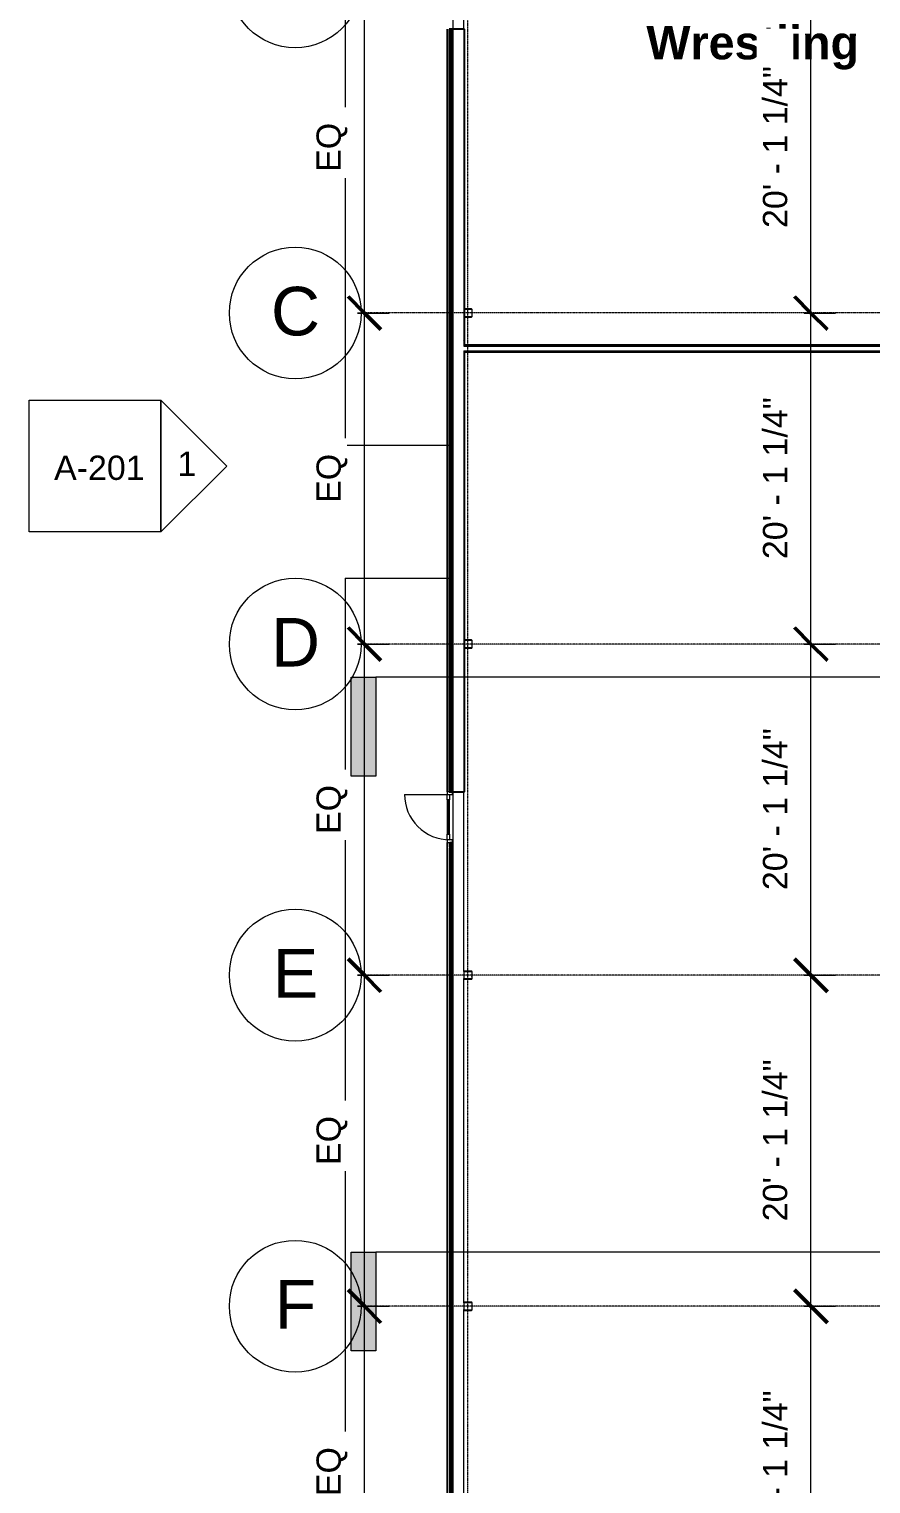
# Model space of a CAD drawing. Header units: inches. Extents: x 21753 to 28474, y -23238 to -20311.
# Drawn here: x 21753 to 22366, y -22238 to -21178 of the extents above; entities that cross this region are included whole.
import ezdxf

# ---------------------------------------------------------------- set-up
doc = ezdxf.new("R2010")
doc.units = ezdxf.units.IN
doc.header["$MEASUREMENT"] = 0
doc.linetypes.add('Grid Line 1_2_', pattern=[0.875, 0.5, -0.125, 0.125, -0.125])
for name, color, linetype, lineweight in [('A-ANNO-DIMS', 211, 'Continuous', 9), ('A-ANNO-DIMS-192', 211, 'Continuous', 9), ('A-DOOR', 31, 'Continuous', 9), ('A-GLAZ-CWMG', 51, 'Continuous', 9), ('A-WALL', 113, 'Continuous', 9), ('A-WALL-PATT', 111, 'Continuous', 25), ('C-BLDG-PADS', 91, 'Continuous', 9), ('C-TOPO', 7, 'Continuous', 9), ('Conc', 7, 'Continuous', 9), ('G-ANNO-SYMB', 111, 'Continuous', 9), ('I-WALL', 2, 'Continuous', 9), ('L-SITE-WALL', 31, 'Continuous', 9), ('M-AREA-IDEN', 171, 'Continuous', 9), ('S-BEAM', 12, 'Continuous', 9), ('S-COLS', 52, 'Continuous', 9), ('S-GRID', 1, 'Continuous', 9), ('S-GRID-IDEN', 1, 'Continuous', 9)]:
    doc.layers.add(name, color=color, linetype=linetype, lineweight=lineweight)
doc.styles.add('Arial', font='arial.ttf', dxfattribs={"height": 35.407186})
doc.styles.add('Arial_1', font='arial.ttf', dxfattribs={"height": 17.703593})
doc.styles.add('Arial_B_1', font='arialbd.ttf', dxfattribs={"height": 24.354149})
doc.dimstyles.new('Linear_-_3_32__Arial', dxfattribs={"dimscale": 12, "dimtxt": 18, "dimasz": 2, "dimexe": 1.5, "dimexo": 1, "dimgap": 1, "dimtad": 1, "dimrnd": 0.25, "dimzin": 1, "dimdsep": 46, "dimlunit": 4, "dimtxsty": 'Arial_1', "dimblk1": 'OBLIQUE', "dimblk2": 'OBLIQUE', "dimsah": 1, "dimcen": 0.09, "dimdle": 1.5, "dimazin": 0, "dimtfac": 1, "dimtdec": 4, "dimtix": 1, "dimtmove": 0, "dimatfit": 3, "dimfxl": 1, "dimtvp": 1, "dimtfill": 1, "dimfrac": 2, "dimtolj": 1, "dimtzin": 0, "dimarcsym": 2})
pattern_1 = [(45, (0, 0), (-19.00703, 19.00703), []), (45, (0, 28.8), (-19.00703, 19.00703), [])]
pattern_2 = [(0, (0, 0), (61.44, 15.36), [2.534, -43.546, 2.534, -43.546, -245.76]), (0, (0, 0), (61.44, 15.36), [-92.16, 2.534, -89.626, 2.534, -43.546, -107.52]), (0, (0, 0), (61.44, 15.36), [-230.4, 2.534, -28.186, 2.534, -74.266]), (120, (23.04, 7.68), (-44.02215, 45.528601), [2.534, -43.546, 2.534, -43.546, -245.76]), (120, (23.04, 7.68), (-44.02215, 45.528601), [-92.16, 2.534, -89.626, 2.534, -43.546, -107.52]), (120, (23.04, 7.68), (-44.02215, 45.528601), [-230.4, 2.534, -28.186, 2.534, -74.266]), (240, (30.72, 38.4), (-17.41785, -60.888601), [2.534, -43.546, 2.534, -43.546, -245.76]), (240, (30.72, 38.4), (-17.41785, -60.888601), [-92.16, 2.534, -89.626, 2.534, -43.546, -107.52]), (240, (30.72, 38.4), (-17.41785, -60.888601), [-230.4, 2.534, -28.186, 2.534, -74.266])]

# ---------------------------------------------------------------- blocks, each defined once
blk = doc.blocks.new('Girt_C - 8_D-948188-First Floor Plan')
at = {"layer": 'S-BEAM'}
for p, q in [((22061.6, -21143.7), (22061.6, -21178.2)), ((22069.6, -21178.2), (22069.6, -21146.3)), ((22061.6, -21733.9), (22061.6, -22336.6)), ((22069.6, -21865), (22069.6, -21733.9)), ((22069.6, -22106.3), (22069.6, -21870.1)), ((22069.6, -22336.6), (22069.6, -22111.3))]:
    blk.add_line(p, q, dxfattribs=at)
blk = doc.blocks.new('Rectangular Mullion - Profile_Polycarbonate_Lower-996124-First Floor Plan')
at = {"layer": 'A-GLAZ-CWMG'}
for p, q in [((22059.2, -21774.8), (22059.3, -21774.8)), ((22059.2, -22298.1), (22059.2, -21774.8)), ((22059.3, -22298.1), (22059.3, -21774.8)), ((22059.4, -21774.8), (22060.9, -21774.8)), ((22060.9, -21774.8), (22061.3, -21774.8)), ((22060.9, -22298.1), (22060.9, -21774.8)), ((22061.3, -22298.1), (22061.3, -21774.8)), ((22059.3, -22298.1), (22059.2, -22298.1)), ((22060.9, -22298.1), (22059.4, -22298.1)), ((22061.3, -22298.1), (22060.9, -22298.1))]:
    blk.add_line(p, q, dxfattribs=at)
blk = doc.blocks.new('Rectangular Mullion - Profile_Polycarbonate_right-791729-First Floor Plan')
at = {"layer": 'A-GLAZ-CWMG', "lineweight": 13}
for p, q in [((0, 0.984875), (-2.834, 0.984875)), ((-2.834, 0.984875), (-2.834, 0.859875)), ((-2.834, 0.859875), (-2.7715, 0.859875)), ((-2.7715, 0.859875), (-2.7715, 0.922375)), ((-2.7715, 0.922375), (-0.0625, 0.922375)), ((-0.0625, 0.922375), (-0.0625, -1.078625)), ((0, -1.141125), (0, 0.984875)), ((-3.372, -0.787125), (-3.622, -0.787125)), ((-3.622, -0.787125), (-3.622, -1.141125)), ((-3.622, -1.141125), (0, -1.141125)), ((-3.5595, -1.078625), (-3.5595, -0.849625)), ((-3.5595, -0.849625), (-3.372, -0.849625)), ((-0.0625, -1.078625), (-3.5595, -1.078625)), ((-3.372, -0.849625), (-3.372, -0.787125))]:
    blk.add_line(p, q, dxfattribs=at)
blk = doc.blocks.new('Door_Single_Storefront - one-995988-First Floor Plan')
at = {"layer": 'A-DOOR'}
for p, q in [((-16.53125, -33.0625), (-16.53125, 0)), ((-16.46875, -0.25), (-12.53125, -0.25)), ((-12.53125, -2), (-16.46875, -2)), ((-12.53125, -0.25), (-12.53125, -2)), ((12.53125, -0.25), (-12.53125, -0.25)), ((-12.53125, -1.5), (-12.53125, -0.75)), ((-12.53125, -0.75), (12.53125, -0.75)), ((12.53125, -1.5), (-12.53125, -1.5)), ((-12.53125, -2), (12.53125, -2)), ((12.53125, -2), (12.53125, -0.25)), ((12.53125, -0.25), (16.53125, -0.25)), ((12.53125, -0.75), (12.53125, -1.5)), ((16.53125, -2), (12.53125, -2))]:
    blk.add_line(p, q, dxfattribs=at)
blk.add_arc((-16.53125, 0), 33.0625, 270, 0, dxfattribs=at)
blk = doc.blocks.new('Rectangular Mullion - Rectangular Mullion 1-995984-First Floor Plan')
at = {"layer": 'A-GLAZ-CWMG', "lineweight": 13}
for p, q in [((-2, 2), (0, 2)), ((-2, -2), (-2, 2)), ((0, 2), (0, -2)), ((0, -2), (-2, -2))]:
    blk.add_line(p, q, dxfattribs=at)
blk = doc.blocks.new('Rectangular Mullion - Rectangular Mullion 1-827475-First Floor Plan')
at = {"layer": 'A-GLAZ-CWMG', "lineweight": 13}
for p, q in [((0, 2), (-2, 2)), ((-2, 2), (-2, -2)), ((0, -2), (0, 2)), ((-2, -2), (0, -2))]:
    blk.add_line(p, q, dxfattribs=at)
blk = doc.blocks.new('Grid - Grid Head - Circle-14747-First Floor Plan')
at = {"layer": 'S-GRID-IDEN'}
blk.add_circle((0, 0), 0.25, dxfattribs=at)
blk = doc.blocks.new('Section - 3_32_ x 3_8_-18514-First Floor Plan')
at = {"layer": 'G-ANNO-SYMB'}
blk.add_hatch(color=256, dxfattribs=at).paths.add_polyline_path([(0, 0.375), (0, 0), (-0.09375, 0), (-0.09375, 0.375)], flags=0)
for p, q in [((0, 0.375), (-0.09375, 0.375)), ((-0.09375, 0.375), (-0.09375, 0)), ((0, 0), (0, 0.375)), ((-0.09375, 0), (0, 0))]:
    blk.add_line(p, q, dxfattribs=at)
blk = doc.blocks.new('Elevation - Detail Number-93309-First Floor Plan')
at = {"layer": 'G-ANNO-SYMB'}
for p, q in [((-0.25, -0.25), (-0.25, 0.25)), ((-0.25, 0.25), (0.25, 0.25)), ((0.25, 0.25), (0.25, -0.25)), ((0.25, -0.25), (-0.25, -0.25))]:
    blk.add_line(p, q, dxfattribs=at)
blk = doc.blocks.new('Elevation - Detail Number-93036-First Floor Plan')
at = {"layer": 'G-ANNO-SYMB'}
for p, q in [((0, 0.25), (-0.25, 0)), ((0.25, 0), (0, 0.25)), ((-0.25, 0), (0.25, 0))]:
    blk.add_line(p, q, dxfattribs=at)
blk = doc.blocks.new('DIMBLOCK22-First Floor Plan')
at = {"layer": 'A-ANNO-DIMS-192', "lineweight": 50}
for p, q in [((22322.6, -22108.8), (22310.6, -22096.8)), ((22322.6, -22108.8), (22334.6, -22120.8)), ((22322.6, -22350.1), (22310.6, -22338.1)), ((22322.6, -22350.1), (22334.6, -22362.1))]:
    blk.add_line(p, q, dxfattribs=at)
at = {"layer": 'A-ANNO-DIMS-192'}
for p, q in [((22317.6, -22108.8), (22340.6, -22108.8)), ((22322.6, -22108.8), (22317.6, -22108.8)), ((22322.6, -22350.1), (22322.6, -22108.8)), ((22317.6, -22350.1), (22340.6, -22350.1)), ((22322.6, -22350.1), (22317.6, -22350.1))]:
    blk.add_line(p, q, dxfattribs=at)
at = {"layer": 'A-ANNO-DIMS-192', "color": 0, "insert": (22287.6, -22288.1), "char_height": 17.704, "width": 140.898, "attachment_point": 1, "rotation": 90, "line_spacing_factor": 0.938532, "style": 'Arial_1', "bg_fill": 3, "box_fill_scale": 1.25, "bg_fill_color": 0, "bg_fill_transparency": 0}
blk.add_mtext('20\' - 1 1/4"', dxfattribs=at)
blk = doc.blocks.new('_Oblique')
at = {"color": 0, "linetype": 'ByBlock', "lineweight": -2}
blk.add_line((-0.5, -0.5), (0.5, 0.5), dxfattribs=at)
blk = doc.blocks.new('DIMBLOCK23-First Floor Plan')
at = {"layer": 'A-ANNO-DIMS-192', "lineweight": 50}
for p, q in [((22322.6, -21867.6), (22310.6, -21855.6)), ((22322.6, -21867.6), (22334.6, -21879.6)), ((22322.6, -22108.8), (22310.6, -22096.8)), ((22322.6, -22108.8), (22334.6, -22120.8))]:
    blk.add_line(p, q, dxfattribs=at)
at = {"layer": 'A-ANNO-DIMS-192'}
for p, q in [((22317.6, -21867.6), (22340.6, -21867.6)), ((22322.6, -21867.6), (22317.6, -21867.6)), ((22322.6, -22108.8), (22322.6, -21867.6)), ((22317.6, -22108.8), (22340.6, -22108.8)), ((22322.6, -22108.8), (22317.6, -22108.8))]:
    blk.add_line(p, q, dxfattribs=at)
at = {"layer": 'A-ANNO-DIMS-192', "color": 0, "insert": (22287.6, -22046.9), "char_height": 17.704, "width": 140.898, "attachment_point": 1, "rotation": 90, "line_spacing_factor": 0.938532, "style": 'Arial_1', "bg_fill": 3, "box_fill_scale": 1.25, "bg_fill_color": 0, "bg_fill_transparency": 0}
blk.add_mtext('20\' - 1 1/4"', dxfattribs=at)
blk = doc.blocks.new('DIMBLOCK24-First Floor Plan')
at = {"layer": 'A-ANNO-DIMS-192', "lineweight": 50}
for p, q in [((22322.6, -21626.3), (22310.6, -21614.3)), ((22322.6, -21626.3), (22334.6, -21638.3)), ((22322.6, -21867.6), (22310.6, -21855.6)), ((22322.6, -21867.6), (22334.6, -21879.6))]:
    blk.add_line(p, q, dxfattribs=at)
at = {"layer": 'A-ANNO-DIMS-192'}
for p, q in [((22317.6, -21626.3), (22340.6, -21626.3)), ((22322.6, -21626.3), (22317.6, -21626.3)), ((22322.6, -21867.6), (22322.6, -21626.3)), ((22317.6, -21867.6), (22340.6, -21867.6)), ((22322.6, -21867.6), (22317.6, -21867.6))]:
    blk.add_line(p, q, dxfattribs=at)
at = {"layer": 'A-ANNO-DIMS-192', "color": 0, "insert": (22287.6, -21805.6), "char_height": 17.704, "width": 140.898, "attachment_point": 1, "rotation": 90, "line_spacing_factor": 0.938532, "style": 'Arial_1', "bg_fill": 3, "box_fill_scale": 1.25, "bg_fill_color": 0, "bg_fill_transparency": 0}
blk.add_mtext('20\' - 1 1/4"', dxfattribs=at)
blk = doc.blocks.new('DIMBLOCK25-First Floor Plan')
at = {"layer": 'A-ANNO-DIMS-192', "lineweight": 50}
for p, q in [((22322.6, -21385.1), (22310.6, -21373.1)), ((22322.6, -21385.1), (22334.6, -21397.1)), ((22322.6, -21626.3), (22310.6, -21614.3)), ((22322.6, -21626.3), (22334.6, -21638.3))]:
    blk.add_line(p, q, dxfattribs=at)
at = {"layer": 'A-ANNO-DIMS-192'}
for p, q in [((22317.6, -21385.1), (22340.6, -21385.1)), ((22322.6, -21385.1), (22317.6, -21385.1)), ((22322.6, -21626.3), (22322.6, -21385.1)), ((22317.6, -21626.3), (22340.6, -21626.3)), ((22322.6, -21626.3), (22317.6, -21626.3))]:
    blk.add_line(p, q, dxfattribs=at)
at = {"layer": 'A-ANNO-DIMS-192', "color": 0, "insert": (22287.6, -21564.4), "char_height": 17.704, "width": 140.898, "attachment_point": 1, "rotation": 90, "line_spacing_factor": 0.938532, "style": 'Arial_1', "bg_fill": 3, "box_fill_scale": 1.25, "bg_fill_color": 0, "bg_fill_transparency": 0}
blk.add_mtext('20\' - 1 1/4"', dxfattribs=at)
blk = doc.blocks.new('DIMBLOCK26-First Floor Plan')
at = {"layer": 'A-ANNO-DIMS-192', "lineweight": 50}
for p, q in [((22322.6, -21143.8), (22310.6, -21131.8)), ((22322.6, -21143.8), (22334.6, -21155.8)), ((22322.6, -21385.1), (22310.6, -21373.1)), ((22322.6, -21385.1), (22334.6, -21397.1))]:
    blk.add_line(p, q, dxfattribs=at)
at = {"layer": 'A-ANNO-DIMS-192'}
for p, q in [((22317.6, -21143.8), (22340.6, -21143.8)), ((22322.6, -21143.8), (22317.6, -21143.8)), ((22322.6, -21385.1), (22322.6, -21143.8)), ((22317.6, -21385.1), (22340.6, -21385.1)), ((22322.6, -21385.1), (22317.6, -21385.1))]:
    blk.add_line(p, q, dxfattribs=at)
at = {"layer": 'A-ANNO-DIMS-192', "color": 0, "insert": (22287.6, -21323.1), "char_height": 17.704, "width": 140.898, "attachment_point": 1, "rotation": 90, "line_spacing_factor": 0.938532, "style": 'Arial_1', "bg_fill": 3, "box_fill_scale": 1.25, "bg_fill_color": 0, "bg_fill_transparency": 0}
blk.add_mtext('20\' - 1 1/4"', dxfattribs=at)
blk = doc.blocks.new('DIMBLOCK29-First Floor Plan')
at = {"layer": 'A-ANNO-DIMS-192', "lineweight": 50}
for p, q in [((21997.3, -22108.8), (21985.3, -22096.8)), ((21997.3, -22108.8), (22009.3, -22120.8)), ((21997.3, -22350.1), (21985.3, -22338.1)), ((21997.3, -22350.1), (22009.3, -22362.1))]:
    blk.add_line(p, q, dxfattribs=at)
at = {"layer": 'A-ANNO-DIMS-192'}
for p, q in [((21992.3, -22108.8), (22015.3, -22108.8)), ((21997.3, -22108.8), (21992.3, -22108.8)), ((21997.3, -22368.1), (21997.3, -22108.8)), ((21992.3, -22350.1), (22015.3, -22350.1)), ((21997.3, -22350.1), (21992.3, -22350.1))]:
    blk.add_line(p, q, dxfattribs=at)
at = {"layer": 'A-ANNO-DIMS-192', "color": 0, "insert": (21962.3, -22247.2), "char_height": 17.7, "width": 42.535, "attachment_point": 1, "rotation": 90, "line_spacing_factor": 0.938532, "style": 'Arial_1', "bg_fill": 3, "box_fill_scale": 1.25, "bg_fill_color": 0, "bg_fill_transparency": 0}
blk.add_mtext('EQ', dxfattribs=at)
blk = doc.blocks.new('DIMBLOCK30-First Floor Plan')
at = {"layer": 'A-ANNO-DIMS-192', "lineweight": 50}
for p, q in [((21997.3, -21867.6), (21985.3, -21855.6)), ((21997.3, -21867.6), (22009.3, -21879.6)), ((21997.3, -22108.8), (21985.3, -22096.8)), ((21997.3, -22108.8), (22009.3, -22120.8))]:
    blk.add_line(p, q, dxfattribs=at)
at = {"layer": 'A-ANNO-DIMS-192'}
for p, q in [((21992.3, -21867.6), (22015.3, -21867.6)), ((21997.3, -21867.6), (21992.3, -21867.6)), ((21997.3, -22108.8), (21997.3, -21867.6)), ((21992.3, -22108.8), (22015.3, -22108.8)), ((21997.3, -22108.8), (21992.3, -22108.8))]:
    blk.add_line(p, q, dxfattribs=at)
at = {"layer": 'A-ANNO-DIMS-192', "color": 0, "insert": (21962.3, -22005.9), "char_height": 17.7, "width": 42.535, "attachment_point": 1, "rotation": 90, "line_spacing_factor": 0.938532, "style": 'Arial_1', "bg_fill": 3, "box_fill_scale": 1.25, "bg_fill_color": 0, "bg_fill_transparency": 0}
blk.add_mtext('EQ', dxfattribs=at)
blk = doc.blocks.new('DIMBLOCK31-First Floor Plan')
at = {"layer": 'A-ANNO-DIMS-192', "lineweight": 50}
for p, q in [((21997.3, -21626.3), (21985.3, -21614.3)), ((21997.3, -21626.3), (22009.3, -21638.3)), ((21997.3, -21867.6), (21985.3, -21855.6)), ((21997.3, -21867.6), (22009.3, -21879.6))]:
    blk.add_line(p, q, dxfattribs=at)
at = {"layer": 'A-ANNO-DIMS-192'}
for p, q in [((21992.3, -21626.3), (22015.3, -21626.3)), ((21997.3, -21626.3), (21992.3, -21626.3)), ((21997.3, -21867.6), (21997.3, -21626.3)), ((21992.3, -21867.6), (22015.3, -21867.6)), ((21997.3, -21867.6), (21992.3, -21867.6))]:
    blk.add_line(p, q, dxfattribs=at)
at = {"layer": 'A-ANNO-DIMS-192', "color": 0, "insert": (21962.3, -21764.7), "char_height": 17.7, "width": 42.535, "attachment_point": 1, "rotation": 90, "line_spacing_factor": 0.938532, "style": 'Arial_1', "bg_fill": 3, "box_fill_scale": 1.25, "bg_fill_color": 0, "bg_fill_transparency": 0}
blk.add_mtext('EQ', dxfattribs=at)
blk = doc.blocks.new('DIMBLOCK32-First Floor Plan')
at = {"layer": 'A-ANNO-DIMS-192', "lineweight": 50}
for p, q in [((21997.3, -21385.1), (21985.3, -21373.1)), ((21997.3, -21385.1), (22009.3, -21397.1)), ((21997.3, -21626.3), (21985.3, -21614.3)), ((21997.3, -21626.3), (22009.3, -21638.3))]:
    blk.add_line(p, q, dxfattribs=at)
at = {"layer": 'A-ANNO-DIMS-192'}
for p, q in [((21992.3, -21385.1), (22015.3, -21385.1)), ((21997.3, -21385.1), (21992.3, -21385.1)), ((21997.3, -21626.3), (21997.3, -21385.1)), ((21992.3, -21626.3), (22015.3, -21626.3)), ((21997.3, -21626.3), (21992.3, -21626.3))]:
    blk.add_line(p, q, dxfattribs=at)
at = {"layer": 'A-ANNO-DIMS-192', "color": 0, "insert": (21962.3, -21523.4), "char_height": 17.7, "width": 42.535, "attachment_point": 1, "rotation": 90, "line_spacing_factor": 0.938532, "style": 'Arial_1', "bg_fill": 3, "box_fill_scale": 1.25, "bg_fill_color": 0, "bg_fill_transparency": 0}
blk.add_mtext('EQ', dxfattribs=at)
blk = doc.blocks.new('DIMBLOCK33-First Floor Plan')
at = {"layer": 'A-ANNO-DIMS-192', "lineweight": 50}
for p, q in [((21997.3, -21143.8), (21985.3, -21131.8)), ((21997.3, -21143.8), (22009.3, -21155.8)), ((21997.3, -21385.1), (21985.3, -21373.1)), ((21997.3, -21385.1), (22009.3, -21397.1))]:
    blk.add_line(p, q, dxfattribs=at)
at = {"layer": 'A-ANNO-DIMS-192'}
for p, q in [((21992.3, -21143.8), (22015.3, -21143.8)), ((21997.3, -21143.8), (21992.3, -21143.8)), ((21997.3, -21385.1), (21997.3, -21143.8)), ((21992.3, -21385.1), (22015.3, -21385.1)), ((21997.3, -21385.1), (21992.3, -21385.1))]:
    blk.add_line(p, q, dxfattribs=at)
at = {"layer": 'A-ANNO-DIMS-192', "color": 0, "insert": (21962.3, -21282.2), "char_height": 17.7, "width": 42.535, "attachment_point": 1, "rotation": 90, "line_spacing_factor": 0.938532, "style": 'Arial_1', "bg_fill": 3, "box_fill_scale": 1.25, "bg_fill_color": 0, "bg_fill_transparency": 0}
blk.add_mtext('EQ', dxfattribs=at)

msp = doc.modelspace()

# ---------------------------------------------------------------- hatches: boundary and pattern name
at = {"layer": 'A-WALL-PATT', "lineweight": 9}
h = msp.add_hatch(dxfattribs=at)
h.set_pattern_fill('FP_10', color=256, style=0, pattern_type=2)
h.set_pattern_definition([(0, (0, 0), (0, 24), []), (90, (0, 0), (-24, 1e-15), [])])
h.paths.add_polyline_path([(22060.14, -21733.865), (22060.89, -21733.865), (22060.89, -21178.178), (22060.14, -21178.178), (22060.14, -21639.565)], flags=0)
h = msp.add_hatch(dxfattribs=at)
h.set_pattern_fill('FP_8', color=256, style=0, pattern_type=2)
h.set_pattern_definition(pattern_2)
h.paths.add_polyline_path([(22069.64, -21733.865), (22070.265, -21733.865), (22070.265, -21413.24), (22069.64, -21413.24), (22069.64, -21639.565)], flags=0)
h.paths.add_polyline_path([(22069.64, -21408.49), (22070.265, -21408.49), (22070.265, -21178.178), (22069.64, -21178.178), (22069.64, -21407.163)], flags=0)
h = msp.add_hatch(dxfattribs=at)
h.set_pattern_fill('FP_8', color=256, style=0, pattern_type=2)
h.set_pattern_definition(pattern_2)
h.paths.add_polyline_path([(22601.525, -21409.115), (22781.525, -21409.115), (22781.525, -21408.49), (22601.525, -21408.49)], flags=0)
h.paths.add_polyline_path([(22598.025, -21409.115), (22598.025, -21408.49), (22069.64, -21408.49), (22069.64, -21409.115), (22493.347, -21409.115)], flags=0)
h = msp.add_hatch(dxfattribs=at)
h.set_pattern_fill('FP_8', color=256, style=0, pattern_type=2)
h.set_pattern_definition(pattern_2)
h.paths.add_polyline_path([(22781.525, -21413.24), (22781.525, -21412.615), (22069.64, -21412.615), (22069.64, -21413.24), (22780.525, -21413.24)], flags=0)
at = {"layer": 'S-COLS'}
h = msp.add_hatch(dxfattribs=at)
h.set_pattern_fill('FP_1', color=256, style=0, pattern_type=2)
h.set_pattern_definition(pattern_1)
h.paths.add_polyline_path([(22070.106, -21388.053), (22075.174, -21388.053), (22075.504, -21387.916), (22075.64, -21387.587), (22075.64, -21382.519), (22075.504, -21382.189), (22075.174, -21382.053), (22070.106, -21382.053), (22069.777, -21382.189), (22069.64, -21382.519), (22069.727, -21387.796), (22069.777, -21387.916)], flags=0)
h.paths.add_polyline_path([(22070.106, -21387.82), (22069.941, -21387.752), (22069.873, -21387.587), (22069.941, -21382.354), (22070.106, -21382.286), (22075.339, -21382.354), (22075.407, -21382.519), (22075.339, -21387.752), (22075.174, -21387.82)], flags=0)
h = msp.add_hatch(dxfattribs=at)
h.set_pattern_fill('FP_1', color=256, style=0, pattern_type=2)
h.set_pattern_definition(pattern_1)
h.paths.add_polyline_path([(22075.174, -21870.553), (22075.504, -21870.416), (22075.64, -21870.087), (22075.64, -21865.019), (22075.504, -21864.689), (22075.174, -21864.553), (22070.106, -21864.553), (22069.777, -21864.689), (22069.64, -21865.019), (22069.64, -21870.087), (22069.777, -21870.416), (22070.106, -21870.553)], flags=0)
h.paths.add_polyline_path([(22070.106, -21870.32), (22069.941, -21870.252), (22069.873, -21870.087), (22069.941, -21864.854), (22070.106, -21864.786), (22075.339, -21864.854), (22075.407, -21865.019), (22075.339, -21870.252), (22075.174, -21870.32)], flags=0)
h = msp.add_hatch(dxfattribs=at)
h.set_pattern_fill('FP_1', color=256, style=0, pattern_type=2)
h.set_pattern_definition(pattern_1)
h.paths.add_polyline_path([(22075.174, -22111.803), (22075.504, -22111.666), (22075.64, -22111.337), (22075.64, -22106.269), (22075.504, -22105.939), (22075.174, -22105.803), (22070.106, -22105.803), (22069.777, -22105.939), (22069.64, -22106.269), (22069.64, -22111.337), (22069.777, -22111.666), (22070.106, -22111.803)], flags=0)
h.paths.add_polyline_path([(22070.106, -22111.57), (22069.941, -22111.502), (22069.873, -22111.337), (22069.941, -22106.104), (22070.106, -22106.036), (22075.339, -22106.104), (22075.407, -22106.269), (22075.339, -22111.502), (22075.174, -22111.57)], flags=0)

# ---------------------------------------------------------------- linework, layer by layer
at = {"layer": 'A-WALL'}
for p, q in [((22059.265, -21178.178), (22059.265, -21733.865)), ((22060.14, -21178.178), (22060.14, -21733.865)), ((22060.89, -21178.178), (22060.89, -21733.865)), ((22061.64, -21178.178), (22061.64, -21733.865)), ((22069.64, -21178.178), (22069.64, -21409.115)), ((22069.64, -21408.49), (22070.265, -21408.49)), ((22069.64, -21409.115), (22598.025, -21409.115)), ((22069.64, -21412.615), (22781.525, -21412.615)), ((22069.64, -21412.615), (22069.64, -21733.865)), ((22069.64, -21413.24), (22070.265, -21413.24))]:
    msp.add_line(p, q, dxfattribs=at)
at = {"layer": 'A-WALL', "lineweight": 25}
for p, q in [((22059.353, -21771.24), (22059.353, -22301.615)), ((22060.928, -21771.24), (22059.353, -21771.24)), ((22060.928, -22301.615), (22060.928, -21771.24))]:
    msp.add_line(p, q, dxfattribs=at)
at = {"layer": 'C-BLDG-PADS'}
for p, q in [((22057.64, -21178.178), (22057.64, -21733.928)), ((22057.64, -21770.928), (22057.64, -22301.928))]:
    msp.add_line(p, q, dxfattribs=at)
at = {"layer": 'C-TOPO'}
for p, q in [((22057.641, -21733.928), (22057.641, -21178.178)), ((22057.641, -22301.928), (22057.641, -21770.928))]:
    msp.add_line(p, q, dxfattribs=at)
at = {"layer": 'Conc'}
for p, q in [((21983.235, -20555.02), (21983.235, -21481.428)), ((21983.235, -21481.428), (22059.015, -21481.428)), ((21983.235, -21578.178), (22059.015, -21578.178)), ((21983.235, -21578.178), (21983.235, -22301.678))]:
    msp.add_line(p, q, dxfattribs=at)
at = {"layer": 'G-ANNO-SYMB'}
for p, q in [((26316.226, -21650.523), (22005.487, -21650.523)), ((26316.226, -22069.388), (22005.487, -22069.388))]:
    msp.add_line(p, q, dxfattribs=at)
at = {"layer": 'I-WALL', "lineweight": 25}
for p, q in [((22597.4, -21408.49), (22070.265, -21408.49)), ((22070.265, -21413.24), (22779.025, -21413.24))]:
    msp.add_line(p, q, dxfattribs=at)
at = {"layer": 'L-SITE-WALL', "lineweight": 25}
for p, q in [((22070.265, -21178.178), (22059.015, -21178.178)), ((22059.015, -21178.178), (22059.015, -21733.865)), ((22070.265, -21408.49), (22070.265, -21178.178)), ((22070.265, -21733.865), (22070.265, -21413.24)), ((22059.015, -21733.865), (22070.265, -21733.865))]:
    msp.add_line(p, q, dxfattribs=at)
at = {"layer": 'S-COLS', "lineweight": 15}
for p, q in [((22075.174, -21382.053), (22070.106, -21382.053)), ((22069.64, -21382.519), (22069.64, -21387.587)), ((22069.873, -21387.587), (22069.873, -21382.519)), ((22070.106, -21382.286), (22075.174, -21382.286)), ((22075.174, -21387.82), (22070.106, -21387.82)), ((22070.106, -21388.053), (22075.174, -21388.053)), ((22075.407, -21382.519), (22075.407, -21387.587)), ((22075.64, -21387.587), (22075.64, -21382.519)), ((22069.64, -21623.769), (22069.64, -21628.837)), ((22069.873, -21628.837), (22069.873, -21623.769)), ((22075.174, -21623.303), (22070.106, -21623.303)), ((22070.106, -21623.536), (22075.174, -21623.536)), ((22075.407, -21623.769), (22075.407, -21628.837)), ((22075.64, -21628.837), (22075.64, -21623.769)), ((22075.174, -21629.07), (22070.106, -21629.07)), ((22070.106, -21629.303), (22075.174, -21629.303)), ((22069.64, -21865.019), (22069.64, -21870.087)), ((22069.873, -21870.087), (22069.873, -21865.019)), ((22075.174, -21864.553), (22070.106, -21864.553)), ((22070.106, -21864.786), (22075.174, -21864.786)), ((22075.407, -21865.019), (22075.407, -21870.087)), ((22075.64, -21870.087), (22075.64, -21865.019)), ((22075.174, -21870.32), (22070.106, -21870.32)), ((22070.106, -21870.553), (22075.174, -21870.553)), ((22069.64, -22106.269), (22069.64, -22111.337)), ((22069.873, -22111.337), (22069.873, -22106.269)), ((22075.174, -22105.803), (22070.106, -22105.803)), ((22070.106, -22106.036), (22075.174, -22106.036)), ((22075.174, -22111.57), (22070.106, -22111.57)), ((22070.106, -22111.803), (22075.174, -22111.803)), ((22075.407, -22106.269), (22075.407, -22111.337)), ((22075.64, -22111.337), (22075.64, -22106.269))]:
    msp.add_line(p, q, dxfattribs=at)
for centre, radius, start, end in [((22070.106, -21382.519), 0.466, 90, 180), ((22075.174, -21382.519), 0.466, 0, 90), ((22070.106, -21387.587), 0.466, 180, 270), ((22070.106, -21382.519), 0.233, 90, 180), ((22070.106, -21387.587), 0.233, 180, 270), ((22075.174, -21382.519), 0.233, 0, 90), ((22075.174, -21387.587), 0.466, 270, 0), ((22075.174, -21387.587), 0.233, 270, 0), ((22070.106, -21623.769), 0.466, 90, 180), ((22070.106, -21623.769), 0.233, 90, 180), ((22075.174, -21623.769), 0.466, 0, 90), ((22075.174, -21623.769), 0.233, 0, 90), ((22070.106, -21628.837), 0.466, 180, 270), ((22070.106, -21628.837), 0.233, 180, 270), ((22075.174, -21628.837), 0.466, 270, 0), ((22075.174, -21628.837), 0.233, 270, 0), ((22070.106, -21865.019), 0.466, 90, 180), ((22070.106, -21865.019), 0.233, 90, 180), ((22075.174, -21865.019), 0.466, 0, 90), ((22075.174, -21865.019), 0.233, 0, 90), ((22070.106, -21870.087), 0.466, 180, 270), ((22070.106, -21870.087), 0.233, 180, 270), ((22075.174, -21870.087), 0.466, 270, 0), ((22075.174, -21870.087), 0.233, 270, 0), ((22070.106, -22106.269), 0.466, 90, 180), ((22070.106, -22111.337), 0.466, 180, 270), ((22070.106, -22106.269), 0.233, 90, 180), ((22070.106, -22111.337), 0.233, 180, 270), ((22075.174, -22106.269), 0.466, 0, 90), ((22075.174, -22106.269), 0.233, 0, 90), ((22075.174, -22111.337), 0.466, 270, 0), ((22075.174, -22111.337), 0.233, 270, 0)]:
    msp.add_arc(centre, radius, start, end, dxfattribs=at)
at = {"layer": 'S-GRID', "linetype": 'Grid Line 1_2_'}
for p, q in [((22072.64, -23081.576), (22072.64, -20779.921)), ((26376.857, -21385.053), (21994.798, -21385.053)), ((26376.857, -21626.303), (21994.798, -21626.303)), ((26376.857, -21867.553), (21994.798, -21867.553)), ((26376.857, -22108.803), (21994.798, -22108.803))]:
    msp.add_line(p, q, dxfattribs=at)

# ---------------------------------------------------------------- block references
at = {"layer": 'A-DOOR', "rotation": 269.9999999999621}
msp.add_blockref('Door_Single_Storefront - one-995988-First Floor Plan', (22059.515, -21752.397), dxfattribs=at)
at = {"layer": 'A-GLAZ-CWMG', "extrusion": (0, 0, -1), "rotation": 90.00000000003787}
msp.add_blockref('Rectangular Mullion - Rectangular Mullion 1-995984-First Floor Plan', (-22059.515, -21733.928), dxfattribs=at)
at = {"layer": 'A-GLAZ-CWMG'}
for name, p, rotation in [('Rectangular Mullion - Rectangular Mullion 1-827475-First Floor Plan', (22059.515, -21770.928), 269.9999999999621), ('Rectangular Mullion - Profile_Polycarbonate_right-791729-First Floor Plan', (22060.14, -21771.178), 89.999999999992)]:
    msp.add_blockref(name, p, dxfattribs=dict(at, rotation=rotation))
msp.add_blockref('Rectangular Mullion - Profile_Polycarbonate_Lower-996124-First Floor Plan', (0, 0), dxfattribs=at)
at = {"layer": 'G-ANNO-SYMB', "xscale": 191.9999999999999, "yscale": 191.9999999999999, "zscale": 191.9999999999999}
msp.add_blockref('Elevation - Detail Number-93309-First Floor Plan', (21800.867, -21496.601), dxfattribs=at)
at = {"layer": 'G-ANNO-SYMB', "extrusion": (0, 0, -1), "xscale": 191.9999999999999, "yscale": 191.9999999999999, "zscale": 191.9999999999999, "rotation": 180}
for p in [(-22005.487, -21650.523), (-22005.487, -22069.388)]:
    msp.add_blockref('Section - 3_32_ x 3_8_-18514-First Floor Plan', p, dxfattribs=at)
at = {"layer": 'S-BEAM'}
msp.add_blockref('Girt_C - 8_D-948188-First Floor Plan', (0, 0), dxfattribs=at)
at = {"layer": 'S-GRID-IDEN', "xscale": 191.9999999999999, "yscale": 191.9999999999999, "zscale": 191.9999999999999, "rotation": 89.99999999999982}
for p in [(21946.798, -21143.803), (21946.798, -21385.053), (21946.798, -21626.303), (21946.798, -21867.553), (21946.798, -22108.803)]:
    msp.add_blockref('Grid - Grid Head - Circle-14747-First Floor Plan', p, dxfattribs=at)

# ---------------------------------------------------------------- texts
at = {"layer": 'M-AREA-IDEN', "insert": (22280.177, -21175.878), "char_height": 24.3541, "width": 179.712, "attachment_point": 2, "line_spacing_factor": 0.938532, "style": 'Arial_B_1'}
msp.add_mtext('Wrestling', dxfattribs=at)

# ---------------------------------------------------------------- next in the draw order: texts
at = {"layer": 'G-ANNO-SYMB', "insert": (21804.063, -21488.974), "char_height": 17.7036, "width": 78.624, "attachment_point": 2, "line_spacing_factor": 0.938532, "style": 'Arial_1', "bg_fill": 3, "box_fill_scale": 1.25, "bg_fill_color": 0, "bg_fill_transparency": 0}
msp.add_mtext('A-201', dxfattribs=at)
at = {"layer": 'S-GRID-IDEN', "char_height": 35.407, "attachment_point": 2, "line_spacing_factor": 0.938532, "style": 'Arial', "bg_fill": 3, "box_fill_scale": 1.25, "bg_fill_color": 0, "bg_fill_transparency": 0}
for s, insert, width in [('C', (21946.992, -21365.993), 42.336), ('D', (21946.992, -21607.243), 42.336), ('E', (21946.992, -21848.493), 39.312), ('F', (21946.992, -22089.743), 35.856)]:
    msp.add_mtext(s, dxfattribs=dict(at, insert=insert, width=width))

# ---------------------------------------------------------------- next in the draw order: dimensions: what is measured, and where the dimension line sits
at = {"layer": 'A-ANNO-DIMS'}
dim = msp.add_linear_dim(base=(22322.56, -22108.803), p1=(22305.589, -22350.053), p2=(22305.589, -22108.803), angle=90, dimstyle='Linear_-_3_32__Arial', override={"dimpost": '<>', "dimfxl": 241.25}, dxfattribs=at)
dim.commit()
dim.dimension.update_dxf_attribs({"geometry": 'DIMBLOCK22-First Floor Plan', "text_midpoint": (22301.406, -22229.428)})

# ---------------------------------------------------------------- next in the draw order: block references
at = {"layer": 'G-ANNO-SYMB', "extrusion": (0, 0, -1), "xscale": 191.9999999999999, "yscale": 191.9999999999999, "zscale": 191.9999999999999, "rotation": 90.00000000002636}
msp.add_blockref('Elevation - Detail Number-93036-First Floor Plan', (-21848.867, -21496.601), dxfattribs=at)

# ---------------------------------------------------------------- next in the draw order: dimensions: what is measured, and where the dimension line sits
at = {"layer": 'A-ANNO-DIMS'}
dim = msp.add_linear_dim(base=(22322.56, -21867.553), p1=(22305.589, -22108.803), p2=(22305.589, -21867.553), angle=90, dimstyle='Linear_-_3_32__Arial', override={"dimpost": '<>', "dimfxl": 241.25}, dxfattribs=at)
dim.commit()
dim.dimension.update_dxf_attribs({"geometry": 'DIMBLOCK23-First Floor Plan', "text_midpoint": (22301.406, -21988.178)})
dim = msp.add_linear_dim(base=(21997.296, -22108.803), p1=(21980.325, -22350.053), p2=(21980.325, -22108.803), angle=90, text='EQ', dimstyle='Linear_-_3_32__Arial', override={"dimpost": '<>', "dimfxl": 241.25}, dxfattribs=at)
dim.commit()
dim.dimension.update_dxf_attribs({"geometry": 'DIMBLOCK29-First Floor Plan', "text_midpoint": (21975.599, -22229.428)})

# ---------------------------------------------------------------- next in the draw order: texts
at = {"layer": 'G-ANNO-SYMB', "insert": (21867.779, -21486.03), "char_height": 17.704, "width": 16.416, "attachment_point": 2, "line_spacing_factor": 0.938532, "style": 'Arial_1', "bg_fill": 3, "box_fill_scale": 1.25, "bg_fill_color": 0, "bg_fill_transparency": 0}
msp.add_mtext('1', dxfattribs=at)

# ---------------------------------------------------------------- next in the draw order: dimensions: what is measured, and where the dimension line sits
at = {"layer": 'A-ANNO-DIMS'}
dim = msp.add_linear_dim(base=(22322.56, -21626.303), p1=(22305.589, -21867.553), p2=(22305.589, -21626.303), angle=90, dimstyle='Linear_-_3_32__Arial', override={"dimpost": '<>', "dimfxl": 241.25}, dxfattribs=at)
dim.commit()
dim.dimension.update_dxf_attribs({"geometry": 'DIMBLOCK24-First Floor Plan', "text_midpoint": (22301.406, -21746.928)})
dim = msp.add_linear_dim(base=(21997.296, -21867.553), p1=(21980.325, -22108.803), p2=(21980.325, -21867.553), angle=90, text='EQ', dimstyle='Linear_-_3_32__Arial', override={"dimpost": '<>', "dimfxl": 241.25}, dxfattribs=at)
dim.commit()
dim.dimension.update_dxf_attribs({"geometry": 'DIMBLOCK30-First Floor Plan', "text_midpoint": (21975.599, -21988.178)})

# ---------------------------------------------------------------- next in the draw order: dimensions: what is measured, and where the dimension line sits
dim = msp.add_linear_dim(base=(22322.56, -21385.053), p1=(22305.589, -21626.303), p2=(22305.589, -21385.053), angle=90, dimstyle='Linear_-_3_32__Arial', override={"dimpost": '<>', "dimfxl": 241.25}, dxfattribs=at)
dim.commit()
dim.dimension.update_dxf_attribs({"geometry": 'DIMBLOCK25-First Floor Plan', "text_midpoint": (22301.406, -21505.678)})
dim = msp.add_linear_dim(base=(21997.296, -21626.303), p1=(21980.325, -21867.553), p2=(21980.325, -21626.303), angle=90, text='EQ', dimstyle='Linear_-_3_32__Arial', override={"dimpost": '<>', "dimfxl": 241.25}, dxfattribs=at)
dim.commit()
dim.dimension.update_dxf_attribs({"geometry": 'DIMBLOCK31-First Floor Plan', "text_midpoint": (21975.599, -21746.928)})

# ---------------------------------------------------------------- next in the draw order: dimensions: what is measured, and where the dimension line sits
dim = msp.add_linear_dim(base=(22322.56, -21143.803), p1=(22305.589, -21385.053), p2=(22305.589, -21143.803), angle=90, dimstyle='Linear_-_3_32__Arial', override={"dimpost": '<>', "dimfxl": 241.25}, dxfattribs=at)
dim.commit()
dim.dimension.update_dxf_attribs({"geometry": 'DIMBLOCK26-First Floor Plan', "text_midpoint": (22301.406, -21264.428)})
dim = msp.add_linear_dim(base=(21997.296, -21385.053), p1=(21980.325, -21626.303), p2=(21980.325, -21385.053), angle=90, text='EQ', dimstyle='Linear_-_3_32__Arial', override={"dimpost": '<>', "dimfxl": 241.25}, dxfattribs=at)
dim.commit()
dim.dimension.update_dxf_attribs({"geometry": 'DIMBLOCK32-First Floor Plan', "text_midpoint": (21975.599, -21505.678)})

# ---------------------------------------------------------------- next in the draw order: dimensions: what is measured, and where the dimension line sits
dim = msp.add_linear_dim(base=(21997.296, -21143.803), p1=(21980.325, -21385.053), p2=(21980.325, -21143.803), angle=90, text='EQ', dimstyle='Linear_-_3_32__Arial', override={"dimpost": '<>', "dimfxl": 241.25}, dxfattribs=at)
dim.commit()
dim.dimension.update_dxf_attribs({"geometry": 'DIMBLOCK33-First Floor Plan', "text_midpoint": (21975.599, -21264.428)})

doc.saveas('drawing.dxf')
